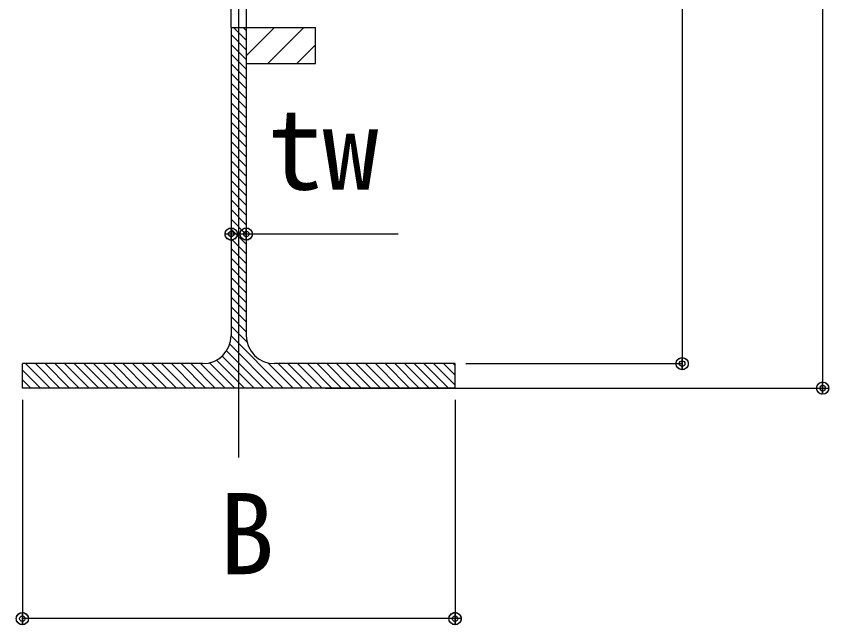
# Model space of a CAD drawing. Units: millimetres, scale not verified. Extents: x -27088 to 3772, y -2667 to 2667.
# Drawn here: x -36.8 to 315.3, y 1176.8 to 1440.3 of the extents above; entities that cross this region are included whole.
import ezdxf
from ezdxf.enums import TextEntityAlignment as Align

# ---------------------------------------------------------------- set-up
doc = ezdxf.new("R2010")
doc.units = ezdxf.units.MM
doc.header["$LTSCALE"] = 8
doc.linetypes.add('USER3', pattern=[50.8, 31.75, -6.35, 6.35, -6.35])
for name, color, linetype in [('0-0_0', 7, 'Continuous'), ('0-1_HARI', 7, 'Continuous'), ('0-3_SUNPOU', 7, 'Continuous'), ('0-4_HATTI', 7, 'Continuous')]:
    doc.layers.add(name, color=color, linetype=linetype)
doc.styles.add('ＭＳ ゴシック', font='')
doc.styles.get('ＭＳ ゴシック').set_extended_font_data('MS Gothic')

msp = doc.modelspace()

# ---------------------------------------------------------------- linework, layer by layer
at = {"layer": '0-1_HARI'}
for p, q in [((56.352, 1435.474), (56.352, 1591.724)), ((62.914, 1591.724), (62.914, 1435.474)), ((56.352, 1435.474), (56.352, 1302.036)), ((56.352, 1435.474), (92.914, 1435.474)), ((62.914, 1435.474), (62.914, 1302.036)), ((92.914, 1419.849), (92.914, 1435.474)), ((62.914, 1419.849), (92.914, 1419.849)), ((44.164, 1289.849), (-34.116, 1289.849)), ((-34.116, 1279.224), (-34.116, 1289.849)), ((153.382, 1289.849), (75.102, 1289.849)), ((153.382, 1279.224), (153.382, 1289.849)), ((153.382, 1279.224), (-34.116, 1279.224))]:
    msp.add_line(p, q, dxfattribs=at)
for centre, start, end in [((44.164, 1302.036), 270, 0), ((75.102, 1302.036), 180, 270)]:
    msp.add_arc(centre, 12.187, start, end, dxfattribs=at)
at = {"layer": '0-3_SUNPOU', "linetype": 'USER3'}
msp.add_line((59.633, 1249.224), (59.633, 1684.224), dxfattribs=at)
at = {"layer": '0-3_SUNPOU'}
for p, q in [((312.673, 1656.86), (312.673, 1279.224)), ((251.781, 1643.599), (251.781, 1289.849)), ((55.034, 1348.27), (55.45, 1348.465)), ((55.45, 1348.465), (55.894, 1348.584)), ((56.352, 1348.465), (56.352, 1348.584)), ((56.352, 1348.584), (56.352, 1348.465)), ((56.352, 1348.27), (56.352, 1348.465)), ((56.352, 1348.465), (56.352, 1348.27)), ((56.81, 1348.584), (57.253, 1348.465)), ((57.253, 1348.465), (57.67, 1348.27)), ((61.596, 1348.27), (62.012, 1348.465)), ((62.012, 1348.465), (62.456, 1348.584)), ((62.914, 1348.624), (62.914, 1348.584)), ((62.914, 1348.584), (62.914, 1348.624)), ((62.914, 1348.465), (62.914, 1348.584)), ((62.914, 1348.584), (62.914, 1348.465)), ((62.914, 1348.27), (62.914, 1348.465)), ((62.914, 1348.465), (62.914, 1348.27)), ((63.372, 1348.584), (63.816, 1348.465)), ((63.816, 1348.465), (64.232, 1348.27)), ((53.715, 1345.987), (53.755, 1346.445)), ((128.791, 1345.987), (53.715, 1345.987)), ((53.755, 1345.529), (53.715, 1345.987)), ((53.755, 1346.445), (53.874, 1346.889)), ((53.874, 1345.085), (53.755, 1345.529)), ((53.874, 1346.889), (54.069, 1347.305)), ((54.069, 1344.669), (53.874, 1345.085)), ((54.069, 1347.305), (54.332, 1347.682)), ((54.332, 1347.682), (54.657, 1348.007)), ((54.657, 1348.007), (55.034, 1348.27)), ((56.352, 1348.007), (56.352, 1348.27)), ((56.352, 1348.27), (56.352, 1348.007)), ((56.352, 1347.682), (56.352, 1348.007)), ((56.352, 1348.007), (56.352, 1347.682)), ((56.352, 1347.305), (56.352, 1347.682)), ((56.352, 1347.682), (56.352, 1347.305)), ((56.352, 1346.889), (56.352, 1347.305)), ((56.352, 1347.305), (56.352, 1346.889)), ((56.352, 1346.445), (56.352, 1346.889)), ((56.352, 1346.889), (56.352, 1346.445)), ((56.352, 1345.987), (56.352, 1346.445)), ((56.352, 1346.445), (56.352, 1345.987)), ((56.352, 1345.529), (56.352, 1345.987)), ((56.352, 1345.987), (56.352, 1345.529)), ((56.352, 1345.085), (56.352, 1345.529)), ((56.352, 1345.529), (56.352, 1345.085)), ((56.352, 1344.669), (56.352, 1345.085)), ((56.352, 1345.085), (56.352, 1344.669)), ((57.67, 1348.27), (58.046, 1348.007)), ((58.046, 1348.007), (58.371, 1347.682)), ((58.371, 1347.682), (58.635, 1347.305)), ((58.635, 1347.305), (58.829, 1346.889)), ((58.829, 1345.085), (58.635, 1344.669)), ((58.829, 1346.889), (58.948, 1346.445)), ((58.948, 1345.529), (58.829, 1345.085)), ((58.948, 1346.445), (58.988, 1345.987)), ((58.988, 1345.987), (58.948, 1345.529)), ((60.278, 1345.987), (60.318, 1346.445)), ((60.318, 1345.529), (60.278, 1345.987)), ((60.318, 1346.445), (60.437, 1346.889)), ((60.437, 1345.085), (60.318, 1345.529)), ((60.437, 1346.889), (60.631, 1347.305)), ((60.631, 1344.669), (60.437, 1345.085)), ((60.631, 1347.305), (60.895, 1347.682)), ((60.895, 1347.682), (61.22, 1348.007)), ((61.22, 1348.007), (61.596, 1348.27)), ((62.914, 1348.007), (62.914, 1348.27)), ((62.914, 1348.27), (62.914, 1348.007)), ((62.914, 1347.682), (62.914, 1348.007)), ((62.914, 1348.007), (62.914, 1347.682)), ((62.914, 1347.305), (62.914, 1347.682)), ((62.914, 1347.682), (62.914, 1347.305)), ((62.914, 1346.889), (62.914, 1347.305)), ((62.914, 1347.305), (62.914, 1346.889)), ((62.914, 1346.445), (62.914, 1346.889)), ((62.914, 1346.889), (62.914, 1346.445)), ((62.914, 1345.987), (62.914, 1346.445)), ((62.914, 1346.445), (62.914, 1345.987)), ((62.914, 1345.529), (62.914, 1345.987)), ((62.914, 1345.987), (62.914, 1345.529)), ((62.914, 1345.085), (62.914, 1345.529)), ((62.914, 1345.529), (62.914, 1345.085)), ((62.914, 1344.669), (62.914, 1345.085)), ((62.914, 1345.085), (62.914, 1344.669)), ((64.232, 1348.27), (64.609, 1348.007)), ((64.609, 1348.007), (64.934, 1347.682)), ((64.934, 1347.682), (65.197, 1347.305)), ((65.197, 1347.305), (65.392, 1346.889)), ((65.392, 1345.085), (65.197, 1344.669)), ((65.392, 1346.889), (65.511, 1346.445)), ((65.511, 1345.529), (65.392, 1345.085)), ((65.511, 1346.445), (65.551, 1345.987)), ((65.551, 1345.987), (65.511, 1345.529)), ((54.332, 1344.293), (54.069, 1344.669)), ((54.657, 1343.968), (54.332, 1344.293)), ((55.034, 1343.704), (54.657, 1343.968)), ((55.45, 1343.51), (55.034, 1343.704)), ((55.894, 1343.391), (55.45, 1343.51)), ((56.352, 1344.293), (56.352, 1344.669)), ((56.352, 1344.669), (56.352, 1344.293)), ((56.352, 1343.968), (56.352, 1344.293)), ((56.352, 1344.293), (56.352, 1343.968)), ((56.352, 1343.704), (56.352, 1343.968)), ((56.352, 1343.968), (56.352, 1343.704)), ((56.352, 1343.51), (56.352, 1343.704)), ((56.352, 1343.704), (56.352, 1343.51)), ((56.352, 1343.51), (56.352, 1343.391)), ((57.253, 1343.51), (56.81, 1343.391)), ((57.67, 1343.704), (57.253, 1343.51)), ((58.046, 1343.968), (57.67, 1343.704)), ((58.371, 1344.293), (58.046, 1343.968)), ((58.635, 1344.669), (58.371, 1344.293)), ((60.895, 1344.293), (60.631, 1344.669)), ((61.22, 1343.968), (60.895, 1344.293)), ((61.596, 1343.704), (61.22, 1343.968)), ((62.012, 1343.51), (61.596, 1343.704)), ((62.456, 1343.391), (62.012, 1343.51)), ((62.914, 1344.293), (62.914, 1344.669)), ((62.914, 1344.669), (62.914, 1344.293)), ((62.914, 1343.968), (62.914, 1344.293)), ((62.914, 1344.293), (62.914, 1343.968)), ((62.914, 1343.704), (62.914, 1343.968)), ((62.914, 1343.968), (62.914, 1343.704)), ((62.914, 1343.51), (62.914, 1343.704)), ((62.914, 1343.704), (62.914, 1343.51)), ((62.914, 1343.391), (62.914, 1343.51)), ((62.914, 1343.51), (62.914, 1343.391)), ((63.816, 1343.51), (63.372, 1343.391)), ((64.232, 1343.704), (63.816, 1343.51)), ((64.609, 1343.968), (64.232, 1343.704)), ((64.934, 1344.293), (64.609, 1343.968)), ((65.197, 1344.669), (64.934, 1344.293)), ((250.316, 1292.041), (250.772, 1292.284)), ((250.772, 1292.284), (251.266, 1292.434)), ((251.781, 1292.284), (251.781, 1292.434)), ((251.781, 1292.434), (251.781, 1292.284)), ((251.781, 1292.041), (251.781, 1292.284)), ((251.781, 1292.284), (251.781, 1292.041)), ((252.295, 1292.434), (252.789, 1292.284)), ((252.789, 1292.284), (253.245, 1292.041)), ((158.082, 1289.849), (251.781, 1289.849)), ((249.144, 1289.849), (249.195, 1290.363)), ((249.195, 1289.334), (249.144, 1289.849)), ((249.195, 1290.363), (249.345, 1290.858)), ((249.345, 1288.84), (249.195, 1289.334)), ((249.345, 1290.858), (249.589, 1291.313)), ((249.589, 1288.384), (249.345, 1288.84)), ((249.589, 1291.313), (249.916, 1291.713)), ((249.916, 1291.713), (250.316, 1292.041)), ((251.781, 1291.713), (251.781, 1292.041)), ((251.781, 1292.041), (251.781, 1291.713)), ((251.781, 1291.313), (251.781, 1291.713)), ((251.781, 1291.713), (251.781, 1291.313)), ((251.781, 1290.858), (251.781, 1291.313)), ((251.781, 1291.313), (251.781, 1290.858)), ((251.781, 1290.363), (251.781, 1290.858)), ((251.781, 1290.858), (251.781, 1290.363)), ((251.781, 1289.849), (251.781, 1290.363)), ((251.781, 1290.363), (251.781, 1289.849)), ((251.781, 1289.391), (251.781, 1289.849)), ((251.781, 1289.849), (251.781, 1289.334)), ((251.781, 1288.947), (251.781, 1289.391)), ((251.781, 1289.334), (251.781, 1288.84)), ((251.781, 1288.53), (251.781, 1288.947)), ((251.781, 1288.84), (251.781, 1288.384)), ((253.245, 1292.041), (253.645, 1291.713)), ((253.645, 1291.713), (253.973, 1291.313)), ((253.973, 1291.313), (254.216, 1290.858)), ((254.258, 1288.947), (254.064, 1288.53)), ((254.216, 1290.858), (254.366, 1290.363)), ((254.377, 1289.391), (254.258, 1288.947)), ((254.366, 1290.363), (254.417, 1289.849)), ((254.417, 1289.849), (254.377, 1289.391)), ((249.916, 1287.984), (249.589, 1288.384)), ((250.316, 1287.657), (249.916, 1287.984)), ((250.772, 1287.413), (250.316, 1287.657)), ((251.266, 1287.263), (250.772, 1287.413)), ((251.374, 1287.252), (251.266, 1287.263)), ((251.781, 1288.154), (251.781, 1288.53)), ((251.781, 1288.384), (251.781, 1287.984)), ((251.781, 1287.829), (251.781, 1288.154)), ((251.781, 1287.984), (251.781, 1287.657)), ((251.781, 1287.565), (251.781, 1287.829)), ((251.781, 1287.657), (251.781, 1287.413)), ((251.781, 1287.371), (251.781, 1287.565)), ((251.781, 1287.413), (251.781, 1287.263)), ((251.781, 1287.252), (251.781, 1287.371)), ((251.781, 1287.263), (251.781, 1287.252)), ((252.682, 1287.371), (252.238, 1287.252)), ((253.099, 1287.565), (252.682, 1287.371)), ((253.475, 1287.829), (253.099, 1287.565)), ((253.8, 1288.154), (253.475, 1287.829)), ((254.064, 1288.53), (253.8, 1288.154)), ((311.208, 1281.416), (311.664, 1281.659)), ((311.664, 1281.659), (312.159, 1281.809)), ((312.159, 1281.809), (312.266, 1281.82)), ((312.673, 1281.82), (312.673, 1281.809)), ((312.673, 1281.701), (312.673, 1281.82)), ((312.673, 1281.809), (312.673, 1281.659)), ((312.673, 1281.507), (312.673, 1281.701)), ((312.673, 1281.659), (312.673, 1281.416)), ((312.673, 1281.243), (312.673, 1281.507)), ((313.131, 1281.82), (313.575, 1281.701)), ((313.575, 1281.701), (313.991, 1281.507)), ((313.991, 1281.507), (314.368, 1281.243)), ((97.19, 1279.224), (254.417, 1279.224)), ((158.082, 1279.224), (315.309, 1279.224)), ((310.037, 1279.224), (310.087, 1279.738)), ((310.087, 1278.709), (310.037, 1279.224)), ((310.087, 1279.738), (310.237, 1280.233)), ((310.237, 1278.215), (310.087, 1278.709)), ((310.237, 1280.233), (310.481, 1280.688)), ((310.481, 1277.759), (310.237, 1278.215)), ((310.481, 1280.688), (310.809, 1281.088)), ((310.809, 1281.088), (311.208, 1281.416)), ((312.673, 1281.416), (312.673, 1281.088)), ((312.673, 1280.918), (312.673, 1281.243)), ((312.673, 1281.088), (312.673, 1280.688)), ((312.673, 1280.542), (312.673, 1280.918)), ((312.673, 1280.688), (312.673, 1280.233)), ((312.673, 1280.125), (312.673, 1280.542)), ((312.673, 1280.233), (312.673, 1279.738)), ((312.673, 1279.681), (312.673, 1280.125)), ((312.673, 1279.738), (312.673, 1279.224)), ((312.673, 1279.224), (312.673, 1279.681)), ((312.673, 1278.766), (312.673, 1279.224)), ((312.673, 1279.224), (312.673, 1278.709)), ((312.673, 1278.322), (312.673, 1278.766)), ((312.673, 1278.709), (312.673, 1278.215)), ((312.673, 1277.905), (312.673, 1278.322)), ((312.673, 1278.215), (312.673, 1277.759)), ((314.368, 1281.243), (314.693, 1280.918)), ((314.693, 1280.918), (314.956, 1280.542)), ((314.956, 1280.542), (315.15, 1280.125)), ((315.15, 1278.322), (314.956, 1277.905)), ((315.15, 1280.125), (315.269, 1279.681)), ((315.269, 1278.766), (315.15, 1278.322)), ((315.269, 1279.681), (315.309, 1279.224)), ((315.309, 1279.224), (315.269, 1278.766)), ((310.809, 1277.359), (310.481, 1277.759)), ((311.208, 1277.032), (310.809, 1277.359)), ((311.664, 1276.788), (311.208, 1277.032)), ((312.159, 1276.638), (311.664, 1276.788)), ((312.266, 1276.627), (312.159, 1276.638)), ((312.673, 1277.529), (312.673, 1277.905)), ((312.673, 1277.759), (312.673, 1277.359)), ((312.673, 1277.204), (312.673, 1277.529)), ((312.673, 1277.359), (312.673, 1277.032)), ((312.673, 1276.94), (312.673, 1277.204)), ((312.673, 1277.032), (312.673, 1276.788)), ((312.673, 1276.746), (312.673, 1276.94)), ((312.673, 1276.788), (312.673, 1276.638)), ((312.673, 1276.627), (312.673, 1276.746)), ((312.673, 1276.638), (312.673, 1276.627)), ((313.575, 1276.746), (313.131, 1276.627)), ((313.991, 1276.94), (313.575, 1276.746)), ((314.368, 1277.204), (313.991, 1276.94)), ((314.693, 1277.529), (314.368, 1277.204)), ((314.956, 1277.905), (314.693, 1277.529)), ((-34.116, 1274.224), (-34.116, 1176.782)), ((153.382, 1274.224), (153.382, 1176.782)), ((-36.752, 1179.418), (-36.712, 1179.876)), ((-36.712, 1178.96), (-36.752, 1179.418)), ((-36.712, 1179.876), (-36.593, 1180.32)), ((-36.593, 1180.32), (-36.399, 1180.736)), ((-36.399, 1180.736), (-36.135, 1181.113)), ((-36.135, 1181.113), (-35.81, 1181.438)), ((-35.81, 1181.438), (-35.434, 1181.701)), ((-35.434, 1181.701), (-35.017, 1181.895)), ((-35.017, 1181.895), (-34.574, 1182.014)), ((-34.116, 1181.895), (-34.116, 1182.014)), ((-34.116, 1182.014), (-34.116, 1181.895)), ((-34.116, 1181.701), (-34.116, 1181.895)), ((-34.116, 1181.895), (-34.116, 1181.701)), ((-34.116, 1181.438), (-34.116, 1181.701)), ((-34.116, 1181.701), (-34.116, 1181.438)), ((-34.116, 1181.113), (-34.116, 1181.438)), ((-34.116, 1181.438), (-34.116, 1181.113)), ((-34.116, 1180.736), (-34.116, 1181.113)), ((-34.116, 1181.113), (-34.116, 1180.736)), ((-34.116, 1180.32), (-34.116, 1180.736)), ((-34.116, 1180.736), (-34.116, 1180.32)), ((-34.116, 1179.876), (-34.116, 1180.32)), ((-34.116, 1180.32), (-34.116, 1179.876)), ((-34.116, 1179.418), (-34.116, 1179.876)), ((-34.116, 1179.876), (-34.116, 1179.418)), ((156.018, 1179.418), (-34.116, 1179.418)), ((-34.116, 1178.96), (-34.116, 1179.418)), ((-34.116, 1179.418), (-34.116, 1178.96)), ((-33.658, 1182.014), (-33.214, 1181.895)), ((-33.214, 1181.895), (-32.798, 1181.701)), ((-32.798, 1181.701), (-32.421, 1181.438)), ((-32.421, 1181.438), (-32.096, 1181.113)), ((-32.096, 1181.113), (-31.833, 1180.736)), ((-31.833, 1180.736), (-31.638, 1180.32)), ((-31.638, 1180.32), (-31.519, 1179.876)), ((-31.519, 1179.876), (-31.479, 1179.418)), ((-31.479, 1179.418), (-31.519, 1178.96)), ((150.745, 1179.418), (150.785, 1179.876)), ((150.785, 1178.96), (150.745, 1179.418)), ((150.785, 1179.876), (150.904, 1180.32)), ((150.904, 1180.32), (151.099, 1180.736)), ((151.099, 1180.736), (151.362, 1181.113)), ((151.362, 1181.113), (151.687, 1181.438)), ((151.687, 1181.438), (152.064, 1181.701)), ((152.064, 1181.701), (152.48, 1181.895)), ((152.48, 1181.895), (152.924, 1182.014)), ((153.382, 1182.054), (153.382, 1182.014)), ((153.382, 1182.014), (153.382, 1182.054)), ((153.382, 1181.895), (153.382, 1182.014)), ((153.382, 1182.014), (153.382, 1181.895)), ((153.382, 1181.701), (153.382, 1181.895)), ((153.382, 1181.895), (153.382, 1181.701)), ((153.382, 1181.438), (153.382, 1181.701)), ((153.382, 1181.701), (153.382, 1181.438)), ((153.382, 1181.113), (153.382, 1181.438)), ((153.382, 1181.438), (153.382, 1181.113)), ((153.382, 1180.736), (153.382, 1181.113)), ((153.382, 1181.113), (153.382, 1180.736)), ((153.382, 1180.32), (153.382, 1180.736)), ((153.382, 1180.736), (153.382, 1180.32)), ((153.382, 1179.876), (153.382, 1180.32)), ((153.382, 1180.32), (153.382, 1179.876)), ((153.382, 1179.418), (153.382, 1179.876)), ((153.382, 1179.876), (153.382, 1179.418)), ((153.382, 1178.96), (153.382, 1179.418)), ((153.382, 1179.418), (153.382, 1178.96)), ((153.84, 1182.014), (154.283, 1181.895)), ((154.283, 1181.895), (154.7, 1181.701)), ((154.7, 1181.701), (155.076, 1181.438)), ((155.076, 1181.438), (155.401, 1181.113)), ((155.401, 1181.113), (155.665, 1180.736)), ((155.665, 1180.736), (155.859, 1180.32)), ((155.859, 1180.32), (155.978, 1179.876)), ((155.978, 1179.876), (156.018, 1179.418)), ((156.018, 1179.418), (155.978, 1178.96)), ((-36.593, 1178.516), (-36.712, 1178.96)), ((-36.399, 1178.1), (-36.593, 1178.516)), ((-36.135, 1177.723), (-36.399, 1178.1)), ((-35.81, 1177.399), (-36.135, 1177.723)), ((-35.434, 1177.135), (-35.81, 1177.399)), ((-35.017, 1176.941), (-35.434, 1177.135)), ((-34.574, 1176.822), (-35.017, 1176.941)), ((-34.116, 1178.516), (-34.116, 1178.96)), ((-34.116, 1178.96), (-34.116, 1178.516)), ((-34.116, 1178.1), (-34.116, 1178.516)), ((-34.116, 1178.516), (-34.116, 1178.1)), ((-34.116, 1177.723), (-34.116, 1178.1)), ((-34.116, 1178.1), (-34.116, 1177.723)), ((-34.116, 1177.399), (-34.116, 1177.723)), ((-34.116, 1177.723), (-34.116, 1177.399)), ((-34.116, 1177.135), (-34.116, 1177.399)), ((-34.116, 1177.399), (-34.116, 1177.135)), ((-34.116, 1176.941), (-34.116, 1177.135)), ((-34.116, 1177.135), (-34.116, 1176.941)), ((-34.116, 1176.941), (-34.116, 1176.822)), ((-33.214, 1176.941), (-33.658, 1176.822)), ((-32.798, 1177.135), (-33.214, 1176.941)), ((-32.421, 1177.399), (-32.798, 1177.135)), ((-32.096, 1177.723), (-32.421, 1177.399)), ((-31.833, 1178.1), (-32.096, 1177.723)), ((-31.638, 1178.516), (-31.833, 1178.1)), ((-31.519, 1178.96), (-31.638, 1178.516)), ((150.904, 1178.516), (150.785, 1178.96)), ((151.099, 1178.1), (150.904, 1178.516)), ((151.362, 1177.723), (151.099, 1178.1)), ((151.687, 1177.399), (151.362, 1177.723)), ((152.064, 1177.135), (151.687, 1177.399)), ((152.48, 1176.941), (152.064, 1177.135)), ((152.924, 1176.822), (152.48, 1176.941)), ((153.382, 1178.516), (153.382, 1178.96)), ((153.382, 1178.96), (153.382, 1178.516)), ((153.382, 1178.1), (153.382, 1178.516)), ((153.382, 1178.516), (153.382, 1178.1)), ((153.382, 1177.723), (153.382, 1178.1)), ((153.382, 1178.1), (153.382, 1177.723)), ((153.382, 1177.399), (153.382, 1177.723)), ((153.382, 1177.723), (153.382, 1177.399)), ((153.382, 1177.135), (153.382, 1177.399)), ((153.382, 1177.399), (153.382, 1177.135)), ((153.382, 1176.941), (153.382, 1177.135)), ((153.382, 1177.135), (153.382, 1176.941)), ((153.382, 1176.822), (153.382, 1176.941)), ((153.382, 1176.941), (153.382, 1176.822)), ((154.283, 1176.941), (153.84, 1176.822)), ((154.7, 1177.135), (154.283, 1176.941)), ((155.076, 1177.399), (154.7, 1177.135)), ((155.401, 1177.723), (155.076, 1177.399)), ((155.665, 1178.1), (155.401, 1177.723)), ((155.859, 1178.516), (155.665, 1178.1)), ((155.978, 1178.96), (155.859, 1178.516))]:
    msp.add_line(p, q, dxfattribs=at)
for points in [[(56.352, 1348.624), (56.352, 1348.584), (56.352, 1348.624)], [(62.456, 1348.584), (62.914, 1348.624), (63.372, 1348.584)], [(56.352, 1343.391), (56.352, 1343.351), (55.894, 1343.391)], [(56.81, 1343.391), (56.352, 1343.351), (56.352, 1343.391), (56.352, 1343.51)], [(62.914, 1343.391), (62.914, 1343.351), (62.914, 1343.391)], [(251.781, 1292.485), (251.781, 1292.434), (251.781, 1292.485)], [(251.781, 1287.252), (251.781, 1287.212), (251.781, 1287.252)], [(312.673, 1281.86), (312.673, 1281.82), (312.673, 1281.86)], [(312.673, 1276.627), (312.673, 1276.587), (312.673, 1276.627)], [(-34.116, 1182.054), (-34.116, 1182.014), (-34.116, 1182.054)], [(152.924, 1182.014), (153.382, 1182.054), (153.84, 1182.014)], [(-34.116, 1176.822), (-34.116, 1176.782), (-34.574, 1176.822)], [(-33.658, 1176.822), (-34.116, 1176.782), (-34.116, 1176.822), (-34.116, 1176.941)], [(153.382, 1176.822), (153.382, 1176.782), (153.382, 1176.822)]]:
    msp.add_lwpolyline(points, dxfattribs=at)
for centre, radius in [((56.352, 1345.987), 2.636), ((62.914, 1345.987), 2.636), ((56.352, 1345.987), 1.213), ((62.914, 1345.987), 1.213), ((251.781, 1289.849), 2.636), ((251.781, 1289.849), 1.213), ((312.673, 1279.224), 2.636), ((312.673, 1279.224), 1.213), ((-34.116, 1179.418), 2.636), ((-34.116, 1179.418), 1.213), ((153.382, 1179.418), 2.636), ((153.382, 1179.418), 1.213)]:
    msp.add_circle(centre, radius, dxfattribs=at)
at = {"layer": '0-4_HATTI'}
for p, q in [((62.914, 1429.98), (57.42, 1435.474)), ((62.914, 1434.189), (61.63, 1435.474)), ((62.914, 1423.178), (75.21, 1435.474)), ((72.213, 1419.849), (87.838, 1435.474)), ((62.914, 1425.77), (56.352, 1432.332)), ((62.914, 1421.561), (56.352, 1428.123)), ((84.841, 1419.849), (92.914, 1427.921)), ((62.914, 1417.351), (56.352, 1423.914)), ((62.914, 1413.142), (56.352, 1419.704)), ((62.914, 1408.932), (56.352, 1415.495)), ((62.914, 1404.723), (56.352, 1411.285)), ((62.914, 1400.513), (56.352, 1407.076)), ((62.914, 1396.304), (56.352, 1402.866)), ((62.914, 1392.095), (56.352, 1398.657)), ((62.914, 1387.885), (56.352, 1394.448)), ((62.914, 1383.676), (56.352, 1390.238)), ((62.914, 1379.466), (56.352, 1386.029)), ((62.914, 1375.257), (56.352, 1381.819)), ((62.914, 1371.047), (56.352, 1377.61)), ((62.914, 1366.838), (56.352, 1373.4)), ((62.914, 1362.628), (56.352, 1369.191)), ((62.914, 1358.419), (56.352, 1364.981)), ((62.914, 1354.21), (56.352, 1360.772)), ((62.914, 1350), (56.352, 1356.563)), ((62.914, 1345.791), (56.352, 1352.353)), ((62.914, 1341.581), (56.352, 1348.144)), ((62.914, 1337.372), (56.352, 1343.934)), ((62.914, 1333.162), (56.352, 1339.725)), ((62.914, 1328.953), (56.352, 1335.515)), ((62.914, 1324.744), (56.352, 1331.306)), ((62.914, 1320.534), (56.352, 1327.097)), ((62.914, 1316.325), (56.352, 1322.887)), ((62.914, 1312.115), (56.352, 1318.678)), ((62.914, 1307.906), (56.352, 1314.468)), ((62.914, 1303.696), (56.352, 1310.259)), ((63.264, 1299.137), (56.352, 1306.049)), ((78.968, 1279.224), (56.35, 1301.841)), ((74.759, 1279.224), (55.745, 1298.238)), ((66.34, 1279.224), (52.458, 1293.106)), ((70.549, 1279.224), (54.381, 1295.392)), ((-22.058, 1279.224), (-32.683, 1289.849)), ((-17.849, 1279.224), (-28.474, 1289.849)), ((-13.64, 1279.224), (-24.265, 1289.849)), ((-9.43, 1279.224), (-20.055, 1289.849)), ((-5.221, 1279.224), (-15.846, 1289.849)), ((-1.011, 1279.224), (-11.636, 1289.849)), ((3.198, 1279.224), (-7.427, 1289.849)), ((7.408, 1279.224), (-3.217, 1289.849)), ((11.617, 1279.224), (0.992, 1289.849)), ((15.826, 1279.224), (5.201, 1289.849)), ((20.036, 1279.224), (9.411, 1289.849)), ((24.245, 1279.224), (13.62, 1289.849)), ((28.455, 1279.224), (17.83, 1289.849)), ((32.664, 1279.224), (22.039, 1289.849)), ((36.874, 1279.224), (26.249, 1289.849)), ((41.083, 1279.224), (30.458, 1289.849)), ((45.293, 1279.224), (34.668, 1289.849)), ((49.502, 1279.224), (38.877, 1289.849)), ((53.711, 1279.224), (43.086, 1289.849)), ((57.921, 1279.224), (46.969, 1290.176)), ((62.13, 1279.224), (50.011, 1291.343)), ((83.177, 1279.224), (72.203, 1290.198)), ((87.387, 1279.224), (76.762, 1289.849)), ((91.596, 1279.224), (80.971, 1289.849)), ((95.806, 1279.224), (85.181, 1289.849)), ((100.015, 1279.224), (89.39, 1289.849)), ((104.225, 1279.224), (93.6, 1289.849)), ((108.434, 1279.224), (97.809, 1289.849)), ((112.644, 1279.224), (102.019, 1289.849)), ((116.853, 1279.224), (106.228, 1289.849)), ((121.062, 1279.224), (110.437, 1289.849)), ((125.272, 1279.224), (114.647, 1289.849)), ((129.481, 1279.224), (118.856, 1289.849)), ((133.691, 1279.224), (123.066, 1289.849)), ((137.9, 1279.224), (127.275, 1289.849)), ((142.11, 1279.224), (131.485, 1289.849)), ((146.319, 1279.224), (135.694, 1289.849)), ((150.529, 1279.224), (139.904, 1289.849)), ((153.382, 1280.58), (144.113, 1289.849)), ((153.382, 1284.789), (148.322, 1289.849)), ((153.382, 1288.999), (152.532, 1289.849)), ((-26.268, 1279.224), (-34.116, 1287.071)), ((-30.477, 1279.224), (-34.116, 1282.862))]:
    msp.add_line(p, q, dxfattribs=at)

# ---------------------------------------------------------------- texts
at = {"layer": '0-0_0', "style": 'ＭＳ ゴシック'}
for s, p in [('tw', (72.158, 1354.663)), ('B', (51.185, 1188.094))]:
    msp.add_text(s, height=35.19, dxfattribs=at).set_placement(p, align=Align.BOTTOM_LEFT)

doc.saveas('drawing.dxf')
